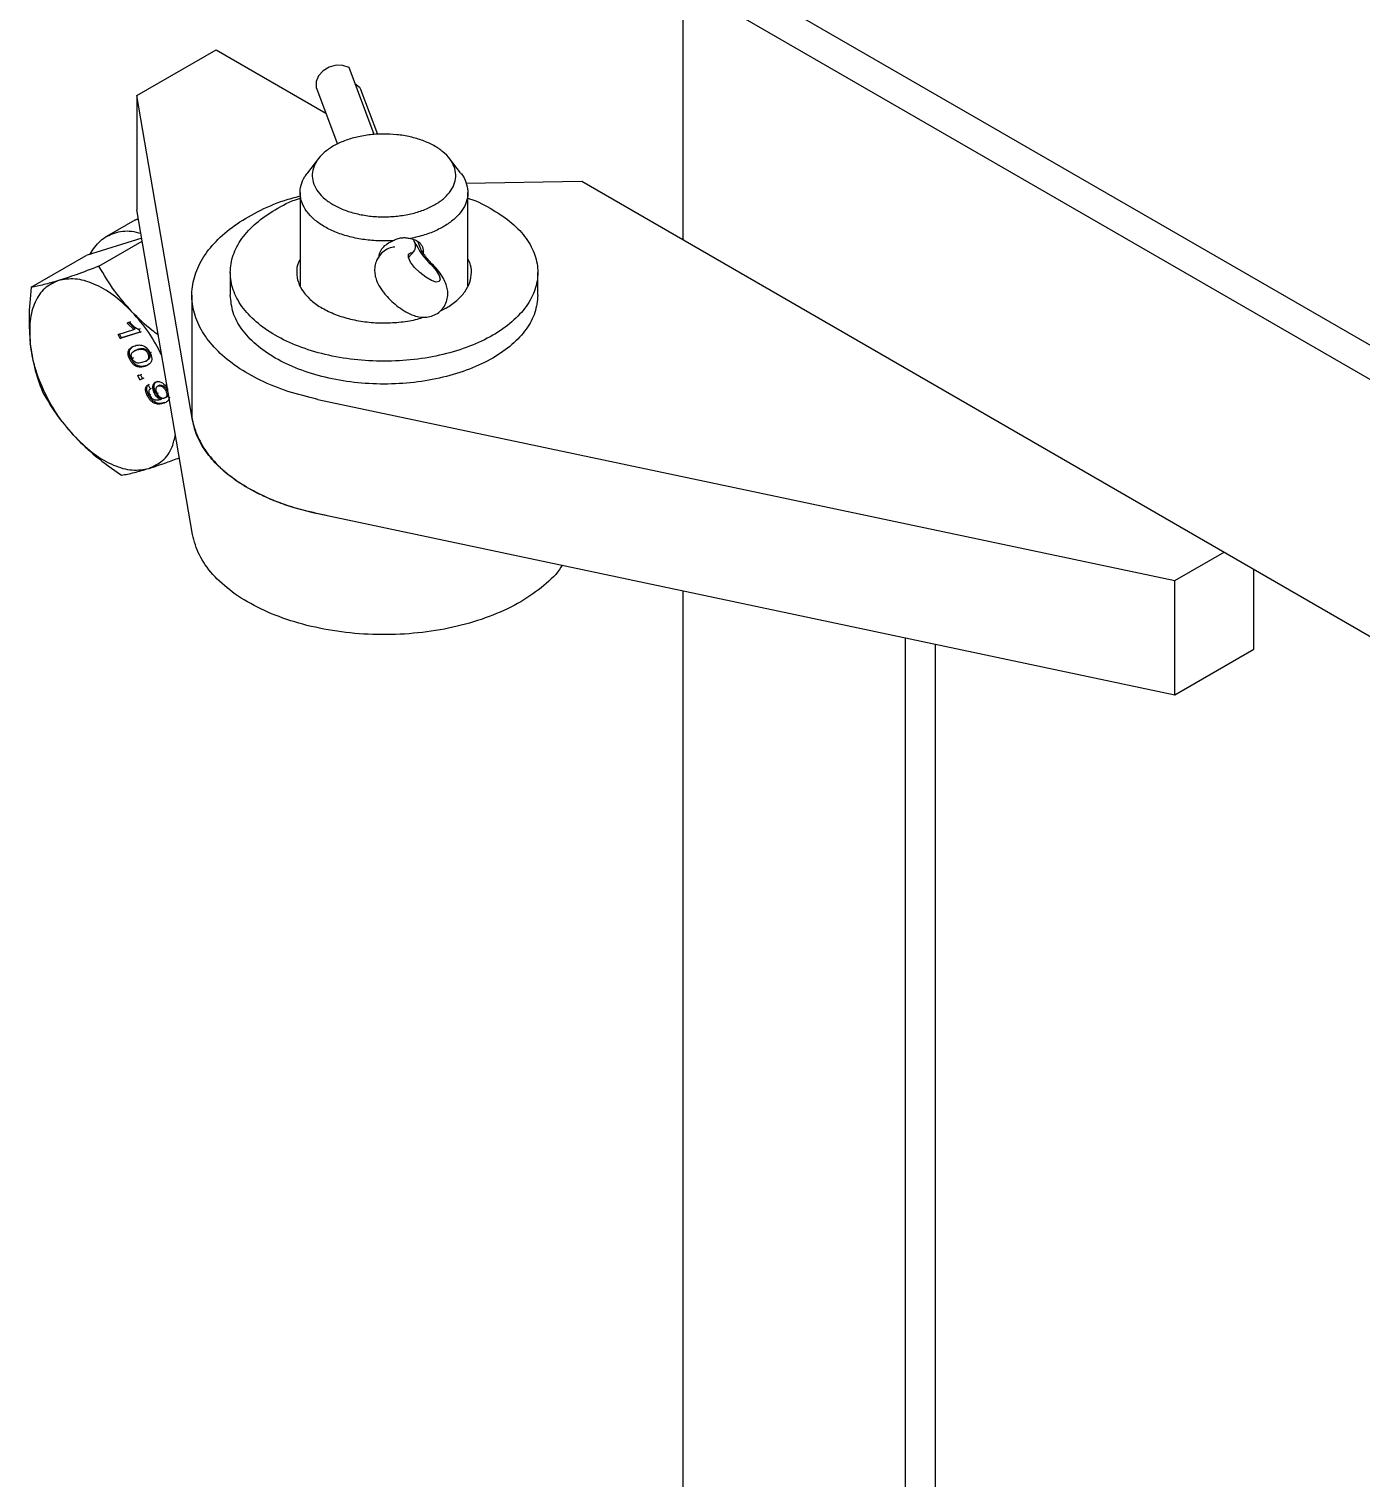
# Model space of a CAD drawing. Header units: millimetres. Extents: x 1293 to 41893, y 1011 to 26911.
# Drawn here: x 5744.8 to 5871.8, y 22436.4 to 22574.6 of the extents above; entities that cross this region are included whole.
import ezdxf

# ---------------------------------------------------------------- set-up
doc = ezdxf.new("R2010")
doc.units = ezdxf.units.MM
doc.header["$LTSCALE"] = 50
doc.layers.add('MAQUINAS', color=11, linetype='Continuous')

msp = doc.modelspace()

# ---------------------------------------------------------------- linework, layer by layer
at = {"layer": 'MAQUINAS', "linetype": 'Continuous', "lineweight": 25}
for p, q in [((5809.9953345, 22580.6681755), (5970.2728716, 22488.1419229)), ((5807.1669074, 22579.0353593), (5967.4444444, 22486.5091066)), ((5807.1669074, 22554.5391349), (5807.1669074, 22579.0353593)), ((5755.0767078, 22568.2802355), (5762.6191802, 22572.6344121)), ((5762.6191802, 22572.6344121), (5773.0853032, 22566.5924478)), ((5777.7115445, 22564.5625555), (5775.3076979, 22570.9543378)), ((5760.3762634, 22537.3055712), (5755.0767078, 22568.2802355)), ((5755.0767078, 22568.2802355), (5755.0767078, 22557.3930247)), ((5772.2245873, 22568.8810751), (5774.1941699, 22563.6439924)), ((5778.0426651, 22564.5847547), (5776.4719441, 22568.7612719)), ((5772.3945923, 22562.2789532), (5771.3404655, 22560.9179633)), ((5785.9468751, 22560.9179633), (5784.8927483, 22562.2789532)), ((5786.4762213, 22559.9437315), (5797.5031147, 22560.1179237)), ((5797.5031147, 22560.1179237), (5946.231241, 22474.2590039)), ((5770.6436703, 22559.032856), (5770.6436703, 22550.1479774)), ((5786.6436703, 22550.1355558), (5786.6436703, 22559.032856)), ((5760.3762634, 22526.4183604), (5755.0767078, 22557.3930247)), ((5754.8699932, 22556.3898152), (5752.1641313, 22554.8277543)), ((5755.5405872, 22554.681758), (5750.2437937, 22553.031268)), ((5751.4528949, 22552.0102535), (5755.5891278, 22554.3980499)), ((5781.5312298, 22554.4060848), (5781.4804403, 22554.541133)), ((5782.1297004, 22553.7174055), (5781.9051272, 22554.3145412)), ((5744.9827995, 22549.9941607), (5750.2437937, 22553.031268)), ((5778.1942552, 22553.0078418), (5778.2067299, 22552.9746716)), ((5779.6420639, 22553.8446151), (5779.5370944, 22553.8249937)), ((5780.9790737, 22552.8436151), (5781.5223076, 22553.4474775)), ((5763.9802672, 22551.4099244), (5763.9802672, 22549.2324822)), ((5793.3136005, 22549.2324822), (5793.3136005, 22551.4099244)), ((5760.3136005, 22549.2324822), (5760.3136005, 22538.3452714)), ((5753.2808811, 22545.5006243), (5754.7760972, 22545.9665362)), ((5754.152349, 22546.5864803), (5754.3791298, 22546.6571456)), ((5754.152349, 22546.5864803), (5754.2702001, 22546.6545143)), ((5754.7760972, 22545.9665362), (5754.152349, 22546.5864803)), ((5754.8939484, 22546.0345702), (5754.2702001, 22546.6545143)), ((5754.3791298, 22546.6571456), (5754.496981, 22546.7251796)), ((5754.7760972, 22545.9665362), (5754.8939484, 22546.0345702)), ((5755.3849885, 22546.0264146), (5755.2671374, 22545.9583806)), ((5755.2671374, 22545.9583806), (5755.3890382, 22545.705138)), ((5753.2808811, 22545.5006243), (5753.3987322, 22545.5686583)), ((5753.4702415, 22545.1072376), (5753.2808811, 22545.5006243)), ((5753.5880926, 22545.1752716), (5753.3987322, 22545.5686583)), ((5755.3890382, 22545.705138), (5753.4702415, 22545.1072376)), ((5753.4702415, 22545.1072376), (5753.5880926, 22545.1752716)), ((5755.3548294, 22545.7257898), (5753.5880926, 22545.1752716)), ((5755.3890382, 22545.705138), (5755.5068893, 22545.773172)), ((5754.2474263, 22543.8756024), (5754.3652774, 22543.9436364)), ((5754.5102947, 22543.2006729), (5754.3924436, 22543.1326389)), ((5754.7316944, 22543.2696614), (5754.6138432, 22543.2016274)), ((5754.9120689, 22543.9780588), (5754.7942178, 22543.9100248)), ((5754.8899721, 22544.4186489), (5755.0078233, 22544.4866829)), ((5754.9239586, 22543.9564807), (5755.1979524, 22544.0935358)), ((5755.1979524, 22544.0935358), (5755.0801013, 22544.0255017)), ((5755.784452, 22544.0406955), (5755.9023032, 22544.1087295)), ((5756.2302206, 22543.7415528), (5756.1123695, 22543.6735188)), ((5756.3358403, 22543.7382046), (5756.4536914, 22543.8062386)), ((5755.9347169, 22542.9617241), (5756.052568, 22543.0297581)), ((5755.1744852, 22541.5667576), (5755.4204848, 22541.6434115)), ((5755.1744852, 22541.5667576), (5755.2923364, 22541.6347916)), ((5755.3638456, 22541.1733709), (5755.1744852, 22541.5667576)), ((5755.6098452, 22541.2500248), (5755.3638456, 22541.1733709)), ((5755.3638456, 22541.1733709), (5755.4816968, 22541.2414049)), ((5755.4204848, 22541.6434115), (5755.5383359, 22541.7114455)), ((5755.4204848, 22541.6434115), (5755.6098452, 22541.2500248)), ((5755.6437235, 22541.2918927), (5755.4816968, 22541.2414049)), ((5755.7276964, 22541.3180588), (5755.6098452, 22541.2500248)), ((5756.1342215, 22540.6895946), (5756.2520726, 22540.7576286)), ((5756.1342215, 22540.6895946), (5756.3481819, 22540.3038733)), ((5756.9297747, 22540.9827295), (5757.0476258, 22541.0507635)), ((5756.9669316, 22540.4872478), (5756.9622145, 22540.4845247)), ((5757.2239175, 22540.6533046), (5757.1060664, 22540.5852706)), ((5756.0502349, 22539.6886615), (5756.168086, 22539.7566955)), ((5756.2813984, 22539.737366), (5756.3992495, 22539.8054)), ((5756.3481819, 22540.3038733), (5756.466033, 22540.3719073)), ((5756.7313409, 22539.9192737), (5756.8491921, 22539.9873077)), ((5757.0104363, 22539.8684022), (5757.1282874, 22539.9364362)), ((5757.2741328, 22539.2783447), (5757.391984, 22539.3463787)), ((5757.2741328, 22539.2783447), (5757.3201389, 22539.2948008)), ((5757.3201389, 22539.2948008), (5757.43799, 22539.3628349)), ((5757.391984, 22539.3463787), (5757.43799, 22539.3628349)), ((5757.8104487, 22539.4788936), (5757.6925976, 22539.4108596)), ((5757.94482, 22540.1795594), (5757.8269689, 22540.1115254)), ((5757.8468633, 22539.5077105), (5757.9647144, 22539.5757446)), ((5772.3431989, 22539.2941756), (5854.0736098, 22522.0177513)), ((5772.3431989, 22528.4069648), (5854.0736098, 22511.1305405)), ((5854.0736098, 22522.0177513), (5858.787655, 22524.7391117)), ((5861.6160821, 22515.4847171), (5861.6160821, 22523.1062954)), ((5854.0736098, 22511.1305405), (5854.0736098, 22522.0177513)), ((5807.1669074, 22358.5693401), (5807.1669074, 22521.0458227)), ((5828.3801108, 22346.3232184), (5828.3801108, 22516.5617109)), ((5831.2085379, 22515.9638293), (5831.2085379, 22345.2346743)), ((5854.0736098, 22511.1305405), (5861.6160821, 22515.4847171))]:
    msp.add_line(p, q, dxfattribs=at)
at = {"layer": 'MAQUINAS', "linetype": 'Continuous', "lineweight": 25, "flags": 128}
for points in [[(5775.3076979, 22570.9543378), (5774.7312403, 22571.1632251), (5774.0744699, 22571.180352), (5773.4166029, 22571.0036528), (5772.8369877, 22570.6544399), (5772.4055345, 22570.1748337), (5772.1742829, 22569.6226817), (5772.1711253, 22569.0645817), (5772.2245873, 22568.8810751)], [(5775.8734735, 22569.4499512), (5776.300089, 22569.0744984), (5776.4719441, 22568.7612719)], [(5781.1809719, 22553.2814146), (5781.3386089, 22553.3226173), (5781.4655648, 22553.3945372), (5781.5604759, 22553.4964014), (5781.6223227, 22553.627116), (5781.6504409, 22553.7852767), (5781.6445282, 22553.9691846), (5781.6046484, 22554.1768643), (5781.5312298, 22554.4060848)], [(5783.1612921, 22552.1277793), (5783.6073877, 22551.6136633), (5783.9013366, 22551.1362967), (5784.0035075, 22550.76004), (5783.9001253, 22550.5356218), (5783.6051284, 22550.4932988), (5783.1582894, 22550.6387774), (5782.6198529, 22550.9524435), (5782.0624132, 22551.3920073), (5781.5611264, 22551.8982052), (5781.183578, 22552.4027895), (5780.9806707, 22552.8377301), (5780.9797611, 22553.1443867), (5781.1809719, 22553.2814146)]]:
    msp.add_lwpolyline(points, dxfattribs=at)
at = {"layer": 'MAQUINAS', "linetype": 'Continuous', "lineweight": 25}
msp.add_arc((5788.1402485, 22557.4123643), 7.2606366, 204.459616881, 226.705654815, dxfattribs=at)
for points in [[(5780.0960091, 22556.8041962), (5779.6527836, 22556.7636947), (5778.7663327, 22556.6826916), (5777.4169874, 22556.7540257), (5776.11879, 22556.9650375), (5774.9165486, 22557.3211278), (5773.8578262, 22557.8049922), (5772.9829439, 22558.3990062), (5772.3256209, 22559.0800821), (5771.9110914, 22559.8221163), (5771.7552926, 22560.5965741), (5771.8642099, 22561.3736986), (5772.2336582, 22562.1236239), (5772.8494397, 22562.8175313), (5773.6878901, 22563.4287541), (5774.7167884, 22563.9338034), (5775.8965946, 22564.3132704), (5777.1819694, 22564.5525725), (5778.5235165, 22564.6425134), (5779.8696811, 22564.5796368), (5781.1687307, 22564.3663588), (5782.3707437, 22564.0108758), (5783.4295274, 22563.5268486), (5784.3043932, 22562.9328783), (5784.9617207, 22562.2517905), (5785.3762487, 22561.5097602), (5785.532049, 22560.7352984), (5785.4231272, 22559.9581859), (5785.0536953, 22559.2082169), (5784.4378527, 22558.5144722), (5783.5996306, 22557.9026422), (5782.56988, 22557.3998591), (5781.3932545, 22557.0119346), (5780.5284243, 22556.8734423), (5780.0960091, 22556.8041962)], [(5747.5862849, 22550.637614), (5747.1254515, 22550.4260182), (5746.2037848, 22550.0028266), (5745.2966973, 22548.6334885), (5744.7844624, 22546.8481578), (5744.8550183, 22545.379621), (5744.8902963, 22544.6453526)], [(5754.5954393, 22547.6694918), (5754.0068201, 22548.2313381), (5752.8295817, 22549.3550308), (5750.9563735, 22550.3970533), (5749.1395624, 22550.9176199), (5748.104044, 22550.7309493), (5747.5862849, 22550.637614)], [(5793.3136005, 22549.2324822), (5793.2590154, 22548.6783304), (5793.1498452, 22547.5700267), (5792.2777265, 22545.9714585), (5790.922251, 22544.4982096), (5789.0841988, 22543.2068961), (5786.8479538, 22542.1471425), (5784.2957699, 22541.3596745), (5781.5267119, 22540.8747542), (5778.6469339, 22540.7110166), (5775.7671558, 22540.8747542), (5772.9980978, 22541.3596745), (5770.445914, 22542.1471425), (5768.2096689, 22543.2068961), (5766.3716168, 22544.4982096), (5765.0161413, 22545.9714585), (5764.1440225, 22547.5700267), (5764.0348523, 22548.6783304), (5763.9802672, 22549.2324822)], [(5749.2034621, 22535.6849691), (5748.650425, 22536.3259022), (5747.5443507, 22537.6077684), (5746.2397745, 22539.9136657), (5745.2736538, 22542.3250263), (5745.0180821, 22543.8719105), (5744.8902963, 22544.6453526)], [(5773.1639108, 22528.2334802), (5772.3217107, 22528.4084144), (5770.6373106, 22528.7582827), (5768.312764, 22529.5453215), (5766.1999599, 22530.5045415), (5764.3552647, 22531.6351601), (5762.8126155, 22532.907665), (5761.6151688, 22534.2968753), (5760.7527945, 22535.7707712), (5760.5017738, 22536.7939712), (5760.3762634, 22537.3055712)], [(5749.2034621, 22535.6849691), (5749.7920813, 22535.1231228), (5750.9693197, 22533.9994301), (5752.842528, 22532.9574076), (5754.6593391, 22532.4368411), (5755.6948574, 22532.6235117), (5756.2126166, 22532.716847)]]:
    msp.add_open_spline(points, degree=3, dxfattribs=at)
for points, knots in [([(5779.5002246, 22554.4411023), (5779.0121709, 22554.4257774), (5778.0360635, 22554.3951277), (5776.5845342, 22554.5451963), (5775.2038506, 22554.834177), (5773.9375403, 22555.2663787), (5772.8285832, 22555.8236266), (5771.9139292, 22556.4882834), (5771.2238552, 22557.2379614), (5770.7826348, 22558.047366), (5770.6004114, 22558.8906349), (5770.7004416, 22559.7351303), (5770.9591705, 22560.4205998), (5771.2716031, 22560.7920689), (5771.3707926, 22560.9100011)], [0, 0, 0, 0, 0.0872208555, 0.1744417111, 0.2616625666, 0.3488834221, 0.4361042777, 0.5233251332, 0.6105459888, 0.6977668443, 0.7849876998, 0.8722085554, 0.9594294109, 1, 1, 1, 1]), ([(5785.9335809, 22560.9138861), (5785.9635906, 22560.8819994), (5786.2264149, 22560.6027366), (5786.4905754, 22560.0139365), (5786.6886102, 22559.1768048), (5786.5943056, 22558.3280799), (5786.2407276, 22557.504668), (5785.6315361, 22556.7320245), (5784.7897782, 22556.035624), (5783.7409483, 22555.4421385), (5782.5279007, 22554.9581084), (5781.617654, 22554.7523335), (5781.1625307, 22554.649446)], [0, 0, 0, 0, 0.01411997643, 0.12366220127, 0.23320442612, 0.34274665096, 0.4522888758, 0.56183110064, 0.67137332548, 0.78091555032, 0.89045777516, 1, 1, 1, 1]), ([(5772.3431989, 22539.2941756), (5771.3702892, 22539.53226), (5769.4244697, 22540.0084288), (5766.83038, 22541.0763436), (5764.57439, 22542.3656901), (5762.7406935, 22543.8650248), (5761.3792704, 22545.5225289), (5760.5318568, 22547.2908144), (5760.2233158, 22549.1167782), (5760.4629927, 22550.9461416), (5761.2434429, 22552.7247818), (5762.5425362, 22554.3985164), (5764.3175771, 22555.9223018), (5766.5308446, 22557.2330541), (5768.6656639, 22558.1825507), (5770.1338, 22558.5745713), (5770.6436703, 22558.7107164)], [0, 0, 0, 0, 0.0738984909, 0.1477969817, 0.2216954726, 0.2955939635, 0.3694924544, 0.4433909452, 0.5172894361, 0.591187927, 0.6650864179, 0.7389849087, 0.8128833996, 0.8867818905, 0.9606803813, 1, 1, 1, 1]), ([(5789.0178333, 22557.3969172), (5789.658004, 22556.9827908), (5790.9383453, 22556.1545381), (5792.2797146, 22554.6681772), (5793.1257983, 22553.0731223), (5793.4078001, 22551.4097254), (5793.1246045, 22549.7475222), (5792.2844897, 22548.1488864), (5790.9204388, 22546.6756556), (5789.0846844, 22545.3843372), (5786.8478237, 22544.3245849), (5784.2958046, 22543.5371166), (5781.5267033, 22543.0521963), (5778.6469339, 22542.8884587), (5775.7671645, 22543.0521963), (5772.9980631, 22543.5371167), (5770.4460444, 22544.3245848), (5768.2091821, 22545.3843377), (5766.3734337, 22546.6756537), (5765.0093606, 22548.1488934), (5764.1693284, 22549.7474962), (5763.8858242, 22551.4098227), (5764.1689781, 22553.0727595), (5765.0107621, 22554.6695312), (5766.3681779, 22556.1494848), (5768.2288038, 22557.4157763), (5769.6990394, 22558.2065297), (5770.5951664, 22558.4798617), (5770.6436703, 22558.4946562)], [0, 0, 0, 0, 0.0399086516, 0.0798173033, 0.1197259549, 0.1596346066, 0.1995432582, 0.2394519098, 0.2793605615, 0.3192692131, 0.3591778648, 0.3990865164, 0.438995168, 0.4789038197, 0.5188124713, 0.558721123, 0.5986297746, 0.6385384262, 0.6784470779, 0.7183557295, 0.7582643812, 0.7981730328, 0.8380816844, 0.8779903361, 0.9178989877, 0.9578076394, 0.997716291, 1, 1, 1, 1]), ([(5786.6436703, 22558.4966702), (5786.6943887, 22558.4812267), (5787.5932762, 22558.2075192), (5788.3262328, 22557.790452), (5789.0178333, 22557.3969172)], [0, 0, 0, 0, 0.0564235406, 1, 1, 1, 1]), ([(5754.8751193, 22556.3818928), (5754.890344, 22556.3947238), (5754.9876995, 22556.4767723), (5755.1163652, 22556.5039182), (5755.2249098, 22556.526819)], [0, 0, 0, 0, 0.156382898, 1, 1, 1, 1]), ([(5750.5828388, 22553.1369151), (5750.8903678, 22553.6011764), (5751.5054258, 22554.529699), (5752.8999525, 22555.2369486), (5754.2439328, 22555.4678366), (5755.1584094, 22555.2251616), (5755.4613699, 22555.1447648)], [0, 0, 0, 0, 0.2860882212, 0.5721764424, 0.8582646636, 1, 1, 1, 1]), ([(5778.1533086, 22552.7901565), (5778.1720678, 22552.962148), (5778.2100075, 22553.3099927), (5778.5046542, 22553.7734733), (5778.934557, 22554.1696864), (5779.3100558, 22554.3498564), (5779.5002246, 22554.4411023)], [0, 0, 0, 0, 0.2482868439, 0.5021486798, 0.7478666091, 1, 1, 1, 1]), ([(5779.5002246, 22554.4411023), (5779.6327498, 22554.5086749), (5779.8938612, 22554.6418117), (5780.179232, 22554.6926503), (5780.3197649, 22554.7176861)], [0, 0, 0, 0, 0.5075427887, 1, 1, 1, 1]), ([(5780.3197649, 22554.7176861), (5780.4612333, 22554.7279946), (5780.7485037, 22554.7489276), (5781.0231407, 22554.6829384), (5781.1625307, 22554.649446)], [0, 0, 0, 0, 0.4924572113, 1, 1, 1, 1]), ([(5781.1625307, 22554.649446), (5781.3710426, 22554.5948115), (5781.7854975, 22554.4862156), (5782.1960166, 22554.1024414), (5782.4056459, 22553.6833275), (5782.3798485, 22553.3749413), (5782.3717181, 22553.2777495)], [0, 0, 0, 0, 0.2890765052, 0.5745915778, 0.8659271705, 1, 1, 1, 1]), ([(5779.6459326, 22553.8260586), (5779.5549079, 22553.8165569), (5779.2612044, 22553.7858984), (5778.7821482, 22553.560151), (5778.2746701, 22553.146175), (5777.922426, 22552.5977888), (5777.750809, 22552.0063635), (5777.7326036, 22551.4369799), (5777.8384432, 22550.886017), (5778.075804, 22550.2728504), (5778.3576102, 22549.8576701), (5778.5259439, 22549.6096667)], [0, 0, 0, 0, 0.0510697747, 0.164783597, 0.2801392675, 0.4016240023, 0.5097842009, 0.6120690974, 0.7157659342, 0.8302159403, 1, 1, 1, 1]), ([(5783.3176506, 22552.1293699), (5783.2261779, 22552.2241655), (5782.9616167, 22552.4983371), (5782.6063591, 22552.9267557), (5782.3154857, 22553.3456398), (5782.1724984, 22553.6109322), (5782.1410282, 22553.6892242), (5782.1297004, 22553.7174055)], [0, 0, 0, 0, 0.1460459193, 0.4223999176, 0.6617250075, 0.878237173, 1, 1, 1, 1]), ([(5751.4528949, 22552.0102535), (5750.6989538, 22551.7252438), (5749.2838221, 22551.1902863), (5748.126854, 22550.8136087), (5747.5862849, 22550.637614)], [0, 0, 0, 0, 0.5327709195, 1, 1, 1, 1]), ([(5754.5954393, 22547.6694918), (5754.026384, 22548.3153722), (5752.8084475, 22549.6977356), (5751.924067, 22551.2064528), (5751.4528949, 22552.0102535)], [0, 0, 0, 0, 0.4672290805, 1, 1, 1, 1]), ([(5770.6436703, 22552.6718714), (5770.5827161, 22552.5646669), (5770.3516774, 22552.1583229), (5770.2727106, 22551.4077763), (5770.4175996, 22550.4659231), (5770.8992301, 22549.5569152), (5771.6731065, 22548.7200403), (5772.7164666, 22547.9862764), (5773.9872914, 22547.3841975), (5775.4374594, 22546.9366205), (5777.0103027, 22546.6616516), (5778.648417, 22546.5665549), (5780.2776327, 22546.6672895), (5781.5716301, 22546.8669296), (5782.2485389, 22547.0888051), (5782.4510712, 22547.1551906)], [0, 0, 0, 0, 0.03040867415, 0.11525999497, 0.2001113158, 0.28496263662, 0.36981395744, 0.45466527827, 0.53951659909, 0.62436791991, 0.70921924074, 0.79407056156, 0.87892188238, 0.9637732032, 1, 1, 1, 1]), ([(5778.5259439, 22549.6096667), (5778.61458, 22549.4957032), (5778.8707145, 22549.1663795), (5779.3752281, 22548.6475066), (5780.0365493, 22548.0933296), (5780.7501142, 22547.6235668), (5781.4368771, 22547.3038314), (5782.101693, 22547.140436), (5782.7205768, 22547.1262683), (5783.3267409, 22547.2669359), (5783.8871813, 22547.5785264), (5784.3408304, 22548.0473301), (5784.6280296, 22548.6116484), (5784.7434952, 22549.1971269), (5784.7181119, 22549.7585176), (5784.5752889, 22550.3092131), (5784.3052325, 22550.8876477), (5783.897256, 22551.5042015), (5783.5101473, 22551.9201441), (5783.3167122, 22552.1279873)], [0, 0, 0, 0, 0.0374417603, 0.1081966228, 0.1769923266, 0.2475935493, 0.3255189379, 0.3843897554, 0.4372404356, 0.4903763491, 0.5443808739, 0.5990149388, 0.6539092524, 0.7036417987, 0.7517567461, 0.8018131197, 0.8589223187, 0.9295045862, 1, 1, 1, 1]), ([(5784.0213663, 22547.7627534), (5784.1978418, 22547.8422103), (5784.8044343, 22548.1153244), (5785.6129243, 22548.7254597), (5786.3967578, 22549.5554657), (5786.8756244, 22550.4663018), (5787.0216117, 22551.407711), (5786.940896, 22552.1625968), (5786.7070831, 22552.5729897), (5786.6436703, 22552.6842929)], [0, 0, 0, 0, 0.0709556107, 0.2438930954, 0.4168305801, 0.5897680648, 0.7627055495, 0.9356430342, 1, 1, 1, 1]), ([(5747.5862849, 22550.637614), (5747.1025684, 22550.4944395), (5746.0672807, 22550.1880065), (5745.3597508, 22550.061539), (5744.9827995, 22549.9941607)], [0, 0, 0, 0, 0.4672290805, 1, 1, 1, 1]), ([(5744.9827995, 22549.9941607), (5744.8885255, 22549.0141661), (5744.7115751, 22547.1747363), (5744.8333837, 22545.4508176), (5744.8902963, 22544.6453526)], [0, 0, 0, 0, 0.5327709195, 1, 1, 1, 1]), ([(5757.4517843, 22543.5112576), (5757.0559908, 22544.2565467), (5756.2483577, 22545.7773401), (5755.1536619, 22547.0304754), (5754.5954393, 22547.6694918)], [0, 0, 0, 0, 0.4900659683, 1, 1, 1, 1]), ([(5757.1217787, 22545.4400634), (5756.9216262, 22545.5836243), (5755.9901478, 22546.2517341), (5755.2088527, 22547.045941), (5754.5954393, 22547.6694918)], [0, 0, 0, 0, 0.2148761798, 1, 1, 1, 1]), ([(5754.3791298, 22546.6571456), (5754.5211732, 22546.5044763), (5754.8047689, 22546.1996656), (5755.1131926, 22546.0387161), (5755.2671374, 22545.9583806)], [0, 0, 0, 0, 0.5008657323, 1, 1, 1, 1]), ([(5744.8902963, 22544.6453526), (5745.0040614, 22543.872708), (5745.2475505, 22542.2190339), (5745.778202, 22540.788094), (5746.0609177, 22540.0257308)], [0, 0, 0, 0, 0.4672290805, 1, 1, 1, 1]), ([(5754.3924436, 22543.1326389), (5754.336595, 22543.2644672), (5754.2527151, 22543.4624621), (5754.2305006, 22543.6815541), (5754.2332216, 22543.7972545), (5754.2426915, 22543.8494868), (5754.2474263, 22543.8756024)], [0, 0, 0, 0, 0.4987953461, 0.7491482596, 0.8745764119, 1, 1, 1, 1]), ([(5754.2474263, 22543.8756024), (5754.2789672, 22543.9504201), (5754.3420949, 22544.1001648), (5754.5579751, 22544.2916905), (5754.757179, 22544.3678677), (5754.8899721, 22544.4186489)], [0, 0, 0, 0, 0.249753552, 0.499871473, 1, 1, 1, 1]), ([(5754.5102947, 22543.2006729), (5754.4549262, 22543.332171), (5754.3717672, 22543.52967), (5754.343007, 22543.7823807), (5754.3578538, 22543.8898834), (5754.3652774, 22543.9436364)], [0, 0, 0, 0, 0.4990363131, 0.7495101716, 1, 1, 1, 1]), ([(5754.3652774, 22543.9436364), (5754.3964741, 22544.0190781), (5754.458913, 22544.1700715), (5754.5702726, 22544.2595603), (5754.6259929, 22544.3043373)], [0, 0, 0, 0, 0.4996355373, 1, 1, 1, 1]), ([(5755.9546254, 22542.5197495), (5755.8439859, 22542.4905429), (5755.6229738, 22542.4322002), (5755.3064145, 22542.4489296), (5755.0332951, 22542.5625274), (5754.8275835, 22542.7195418), (5754.6450426, 22542.9431438), (5754.5552391, 22543.1147756), (5754.5102947, 22543.2006729)], [0, 0, 0, 0, 0.2504715078, 0.5003387545, 0.6261880614, 0.750180477, 0.8749718456, 1, 1, 1, 1]), ([(5754.6138432, 22543.2016274), (5754.587701, 22543.265503), (5754.5354021, 22543.3932896), (5754.530287, 22543.5713701), (5754.5641122, 22543.7193778), (5754.7310915, 22543.9085289), (5754.9250016, 22543.9735191), (5755.0801013, 22544.0255017)], [0, 0, 0, 0, 0.1246963828, 0.2494616582, 0.3744323466, 0.4996371137, 1, 1, 1, 1]), ([(5755.6481826, 22542.8453417), (5755.4900422, 22542.7995375), (5755.292335, 22542.7422731), (5755.0105242, 22542.7928237), (5754.8615838, 22542.882647), (5754.716713, 22543.0180416), (5754.6481233, 22543.1404497), (5754.6138432, 22543.2016274)], [0, 0, 0, 0, 0.5004095025, 0.6256126137, 0.7505796735, 0.875343692, 1, 1, 1, 1]), ([(5754.8899721, 22544.4186489), (5755.000751, 22544.447764), (5755.2220354, 22544.5059225), (5755.5411934, 22544.4902672), (5755.8152109, 22544.3744678), (5756.0203946, 22544.2157628), (5756.2007499, 22543.9958433), (5756.2907804, 22543.8241409), (5756.3358403, 22543.7382046)], [0, 0, 0, 0, 0.2504817087, 0.5003455958, 0.6317049057, 0.7502211388, 0.8749866995, 1, 1, 1, 1]), ([(5755.0801013, 22544.0255017), (5755.1881042, 22544.0539605), (5755.3500992, 22544.0966462), (5755.5874615, 22544.1073131), (5755.7188462, 22544.0628819), (5755.784452, 22544.0406955)], [0, 0, 0, 0, 0.5003723119, 0.7505151407, 1, 1, 1, 1]), ([(5755.1979524, 22544.0935358), (5755.3059553, 22544.1219945), (5755.4679503, 22544.1646802), (5755.7053126, 22544.1753471), (5755.8366973, 22544.1309159), (5755.9023032, 22544.1087295)], [0, 0, 0, 0, 0.5003723119, 0.7505151407, 1, 1, 1, 1]), ([(5756.1123695, 22543.6735188), (5756.1388927, 22543.6095747), (5756.1919379, 22543.4816895), (5756.1999085, 22543.3013049), (5756.1634314, 22543.1550786), (5755.9991694, 22542.9618976), (5755.8041643, 22542.8971402), (5755.6481826, 22542.8453417)], [0, 0, 0, 0, 0.1247447425, 0.24948375779, 0.37447081842, 0.49964809889, 1, 1, 1, 1]), ([(5755.784452, 22544.0406955), (5755.815916, 22544.0212172), (5755.8788237, 22543.9822732), (5755.9693436, 22543.8962129), (5756.0506924, 22543.7917641), (5756.091808, 22543.7129386), (5756.1123695, 22543.6735188)], [0, 0, 0, 0, 0.2501584562, 0.5001555724, 0.7500324303, 1, 1, 1, 1]), ([(5756.3358403, 22543.7382046), (5756.3741709, 22543.6502131), (5756.4508008, 22543.4743023), (5756.5029923, 22543.2101146), (5756.4862243, 22542.9791608), (5756.3111939, 22542.646026), (5756.0474971, 22542.5380223), (5755.8367742, 22542.4517155)], [0, 0, 0, 0, 0.125373348, 0.2506437386, 0.375697515, 0.5011131747, 1, 1, 1, 1]), ([(5755.9023032, 22544.1087295), (5755.9337496, 22544.0892453), (5755.996622, 22544.0502895), (5756.0874058, 22543.9643178), (5756.1543817, 22543.8769699), (5756.2005163, 22543.8009509), (5756.220319, 22543.7613526), (5756.2302206, 22543.7415528)], [0, 0, 0, 0, 0.2500549443, 0.4999486155, 0.749722078, 0.8748570557, 1, 1, 1, 1]), ([(5756.2302206, 22543.7415528), (5756.2567287, 22543.6776338), (5756.3097436, 22543.5497988), (5756.3179415, 22543.3690376), (5756.2805985, 22543.2242459), (5756.1898381, 22543.1069434), (5756.0960239, 22543.0721912), (5756.0404947, 22543.0516211)], [0, 0, 0, 0, 0.1831229089, 0.3662374103, 0.5497160376, 0.733473904, 1, 1, 1, 1]), ([(5755.8367742, 22542.4517155), (5755.7261349, 22542.4225189), (5755.5051232, 22542.3641961), (5755.1887793, 22542.3807896), (5754.9156975, 22542.4945273), (5754.7099279, 22542.6512173), (5754.527193, 22542.8751206), (5754.4373884, 22543.0467452), (5754.3924436, 22543.1326389)], [0, 0, 0, 0, 0.2504758129, 0.5003473544, 0.6257683408, 0.7501761831, 0.8749696966, 1, 1, 1, 1]), ([(5756.0502349, 22539.6886615), (5756.003578, 22539.7975413), (5755.9334192, 22539.9612659), (5755.8975804, 22540.1742587), (5755.8973362, 22540.3692205), (5755.9647269, 22540.5694205), (5756.0776639, 22540.6494944), (5756.1342215, 22540.6895946)], [0, 0, 0, 0, 0.2498594906, 0.3757183909, 0.500481002, 0.7498462328, 1, 1, 1, 1]), ([(5756.168086, 22539.7566955), (5756.1214314, 22539.8655744), (5756.0512316, 22540.0294014), (5756.0154131, 22540.2423979), (5756.0152185, 22540.4373262), (5756.0825763, 22540.6374559), (5756.1955144, 22540.7175289), (5756.2520726, 22540.7576286)], [0, 0, 0, 0, 0.2498591948, 0.3759561592, 0.5004815934, 0.749846529, 1, 1, 1, 1]), ([(5756.7313409, 22539.9192737), (5756.7038642, 22539.9814016), (5756.6489292, 22540.1056154), (5756.6029055, 22540.2925402), (5756.587871, 22540.4690042), (5756.6048111, 22540.6266441), (5756.6502427, 22540.7614203), (5756.7463047, 22540.9024913), (5756.8565342, 22540.9506987), (5756.9297747, 22540.9827295)], [0, 0, 0, 0, 0.1250740585, 0.2500636243, 0.3732612247, 0.5001992382, 0.6242961009, 0.7503685137, 1, 1, 1, 1]), ([(5756.8491921, 22539.9873077), (5756.8349313, 22540.018188), (5756.8064087, 22540.0799509), (5756.7600172, 22540.2051597), (5756.7203976, 22540.3606315), (5756.7058807, 22540.5370505), (5756.7223974, 22540.6952635), (5756.7691562, 22540.8279754), (5756.8281964, 22540.9274255), (5756.8865476, 22540.956502), (5756.9090881, 22540.967734)], [0, 0, 0, 0, 0.0754695938, 0.1509450716, 0.3015784561, 0.4503125771, 0.603033998, 0.7528546861, 0.9045299868, 1, 1, 1, 1]), ([(5757.0104363, 22539.8684022), (5756.9754033, 22539.950421), (5756.9229143, 22540.0733078), (5756.8997771, 22540.2322812), (5756.9040852, 22540.3398637), (5756.9289557, 22540.4323331), (5756.9868011, 22540.530831), (5757.0584653, 22540.5635427), (5757.1060664, 22540.5852706)], [0, 0, 0, 0, 0.2495205461, 0.3738507837, 0.4998887841, 0.6240955932, 0.7503154422, 1, 1, 1, 1]), ([(5756.9297747, 22540.9827295), (5757.0154744, 22540.9991803), (5757.1445899, 22541.0239652), (5757.345381, 22540.963032), (5757.5001774, 22540.8787132), (5757.6511158, 22540.7596468), (5757.8430237, 22540.559853), (5757.9487194, 22540.3685977), (5758.0193727, 22540.2407512)], [0, 0, 0, 0, 0.2498688585, 0.3764535287, 0.5003476657, 0.6272386366, 0.7508240847, 1, 1, 1, 1]), ([(5757.1060664, 22540.5852706), (5757.1624581, 22540.5962835), (5757.275093, 22540.6182802), (5757.4485543, 22540.5487181), (5757.5821341, 22540.450274), (5757.7100865, 22540.3208106), (5757.779946, 22540.1957228), (5757.8269689, 22540.1115254)], [0, 0, 0, 0, 0.25025039885, 0.49984175183, 0.62957629765, 0.75066535386, 1, 1, 1, 1]), ([(5757.2239175, 22540.6533046), (5757.2803091, 22540.6643179), (5757.3929438, 22540.6863156), (5757.5663273, 22540.6167797), (5757.6999074, 22540.5183798), (5757.8278817, 22540.3889391), (5757.8977965, 22540.2637557), (5757.94482, 22540.1795594)], [0, 0, 0, 0, 0.25025022803, 0.49984141064, 0.62928839713, 0.75066552405, 1, 1, 1, 1]), ([(5746.0609177, 22540.0257308), (5746.5320898, 22539.2219302), (5747.4164703, 22537.7132129), (5748.6344068, 22536.3308495), (5749.2034621, 22535.6849691)], [0, 0, 0, 0, 0.5327709195, 1, 1, 1, 1]), ([(5757.5929085, 22538.9274046), (5757.4752748, 22538.8962354), (5757.2404071, 22538.8340027), (5756.8980794, 22538.8623538), (5756.6051558, 22539.0042793), (5756.389425, 22539.1815977), (5756.195095, 22539.4149761), (5756.0985351, 22539.5974075), (5756.0502349, 22539.6886615)], [0, 0, 0, 0, 0.2504849429, 0.5001185141, 0.6278991852, 0.7500923696, 0.8749936752, 1, 1, 1, 1]), ([(5757.7107596, 22538.9954386), (5757.5931257, 22538.9642697), (5757.3582576, 22538.9020377), (5757.0158558, 22538.9303913), (5756.722919, 22539.0723692), (5756.5072035, 22539.2497198), (5756.3129459, 22539.4830102), (5756.2163862, 22539.6654415), (5756.168086, 22539.7566955)], [0, 0, 0, 0, 0.2504849259, 0.5001184801, 0.6280398822, 0.7500923866, 0.8749936837, 1, 1, 1, 1]), ([(5756.3481819, 22540.3038733), (5756.3134603, 22540.276262), (5756.2507531, 22540.2263959), (5756.2039337, 22540.1206292), (5756.1980751, 22540.0169776), (5756.2115997, 22539.9257236), (5756.2388445, 22539.8307813), (5756.2672144, 22539.7685031), (5756.2813984, 22539.737366)], [0, 0, 0, 0, 0.2764767993, 0.4993179598, 0.6237184282, 0.7494961879, 0.8747561628, 1, 1, 1, 1]), ([(5756.2813984, 22539.737366), (5756.3126597, 22539.6791068), (5756.3751561, 22539.562637), (5756.503008, 22539.416496), (5756.643295, 22539.3104485), (5756.9184807, 22539.222693), (5757.1161266, 22539.2536202), (5757.2741328, 22539.2783447)], [0, 0, 0, 0, 0.1252073258, 0.2503100191, 0.3753386279, 0.5006201474, 1, 1, 1, 1]), ([(5757.3201389, 22539.2948008), (5757.2646314, 22539.3243451), (5757.1532679, 22539.3836193), (5756.9918419, 22539.5324609), (5756.842623, 22539.7103296), (5756.7683796, 22539.8497296), (5756.7313409, 22539.9192737)], [0, 0, 0, 0, 0.24894317679, 0.4994502947, 0.7502849385, 1, 1, 1, 1]), ([(5757.43799, 22539.3628349), (5757.3823474, 22539.39246), (5757.2704159, 22539.4520544), (5757.1088187, 22539.6014686), (5756.9598784, 22539.7793518), (5756.8860498, 22539.91806), (5756.8491921, 22539.9873077)], [0, 0, 0, 0, 0.2495404591, 0.5019797072, 0.7513717736, 1, 1, 1, 1]), ([(5757.6925976, 22539.4108596), (5757.6390337, 22539.4000223), (5757.55799, 22539.383625), (5757.4329449, 22539.4162878), (5757.3355638, 22539.4671397), (5757.2409307, 22539.5411694), (5757.1206632, 22539.6676803), (5757.0546147, 22539.7879539), (5757.0104363, 22539.8684022)], [0, 0, 0, 0, 0.2499764907, 0.3782221672, 0.5003423322, 0.6274524307, 0.7508110927, 1, 1, 1, 1]), ([(5758.1712377, 22539.5046641), (5758.1712378, 22539.5033085), (5758.1712424, 22539.4250547), (5758.0990843, 22539.2422194), (5757.9067248, 22539.0354572), (5757.6976934, 22538.9634839), (5757.5929085, 22538.9274046)], [0, 0, 0, 0, 0.0035155416, 0.2029422309, 0.6004445599, 1, 1, 1, 1]), ([(5757.8269689, 22540.1115254), (5757.8616015, 22540.0277258), (5757.9133575, 22539.9024931), (5757.9272763, 22539.7443983), (5757.9149751, 22539.6404147), (5757.8825282, 22539.5526108), (5757.8156632, 22539.4624181), (5757.7417235, 22539.431441), (5757.6925976, 22539.4108596)], [0, 0, 0, 0, 0.2490168506, 0.3721383925, 0.4993654558, 0.6235619335, 0.7498926933, 1, 1, 1, 1]), ([(5757.94482, 22540.1795594), (5757.9794547, 22540.0957589), (5758.0311728, 22539.9706239), (5758.0451211, 22539.8125279), (5758.0328643, 22539.7086076), (5758.0004174, 22539.6207165), (5757.9335801, 22539.5304796), (5757.8595746, 22539.4994749), (5757.8104487, 22539.4788936)], [0, 0, 0, 0, 0.249017166, 0.3718446562, 0.4993648037, 0.6232259432, 0.7498923764, 1, 1, 1, 1]), ([(5760.3296747, 22538.3445697), (5760.3243726, 22538.306429), (5760.2347288, 22537.6615787), (5760.5695559, 22536.4025374), (5761.3691689, 22534.6356037), (5762.7434001, 22532.9777374), (5764.573665, 22531.4784997), (5766.8305733, 22530.1891273), (5769.4244214, 22529.1212194), (5771.3702731, 22528.6450496), (5772.3431989, 22528.4069648)], [0, 0, 0, 0, 0.0089007701, 0.1504863744, 0.2920719787, 0.4336575829, 0.5752431872, 0.7168287915, 0.8584143957, 1, 1, 1, 1]), ([(5749.2034621, 22535.6849691), (5749.8293701, 22535.0719091), (5751.168987, 22533.7597903), (5752.7609693, 22532.6595629), (5753.6091312, 22532.0733937)], [0, 0, 0, 0, 0.4672290805, 1, 1, 1, 1]), ([(5756.2126166, 22532.716847), (5756.6693779, 22532.9316688), (5757.5829005, 22533.3613125), (5758.4381732, 22534.5282278), (5758.6584577, 22535.5490421), (5758.7452509, 22535.9512478)], [0, 0, 0, 0, 0.3773331467, 0.7546662933, 1, 1, 1, 1]), ([(5756.2126166, 22532.716847), (5756.7474957, 22532.8893532), (5757.6261537, 22533.172733), (5758.7029594, 22533.577597), (5759.1242645, 22533.7360018)], [0, 0, 0, 0, 0.6087455637, 1, 1, 1, 1]), ([(5753.6091312, 22532.0733937), (5753.9860825, 22532.140772), (5754.6936124, 22532.2672395), (5755.7289001, 22532.5736726), (5756.2126166, 22532.716847)], [0, 0, 0, 0, 0.5327709195, 1, 1, 1, 1]), ([(5795.6286224, 22523.4848207), (5795.5952773, 22523.4229548), (5795.219525, 22522.7258129), (5793.9267867, 22521.5196525), (5791.7746191, 22519.9568185), (5789.0930737, 22518.6728429), (5786.0582733, 22517.6968762), (5782.756064, 22517.0678961), (5779.3093222, 22516.8070231), (5775.8386389, 22516.9238175), (5772.4675349, 22517.4140597), (5769.3150859, 22518.260378), (5766.4941973, 22519.4328325), (5764.1006177, 22520.8896249), (5762.234986, 22522.5800181), (5760.9044854, 22524.4407337), (5760.5523374, 22525.7591515), (5760.3762634, 22526.4183604)], [0, 0, 0, 0, 0.0069079757, 0.0778431203, 0.1487782649, 0.2197134095, 0.2906485541, 0.3615836987, 0.4325188433, 0.5034539878, 0.5743891324, 0.645324277, 0.7162594216, 0.7871945662, 0.8581297108, 0.9290648554, 1, 1, 1, 1])]:
    msp.add_open_spline(points, degree=3, knots=knots, dxfattribs=at)

doc.saveas('drawing.dxf')
